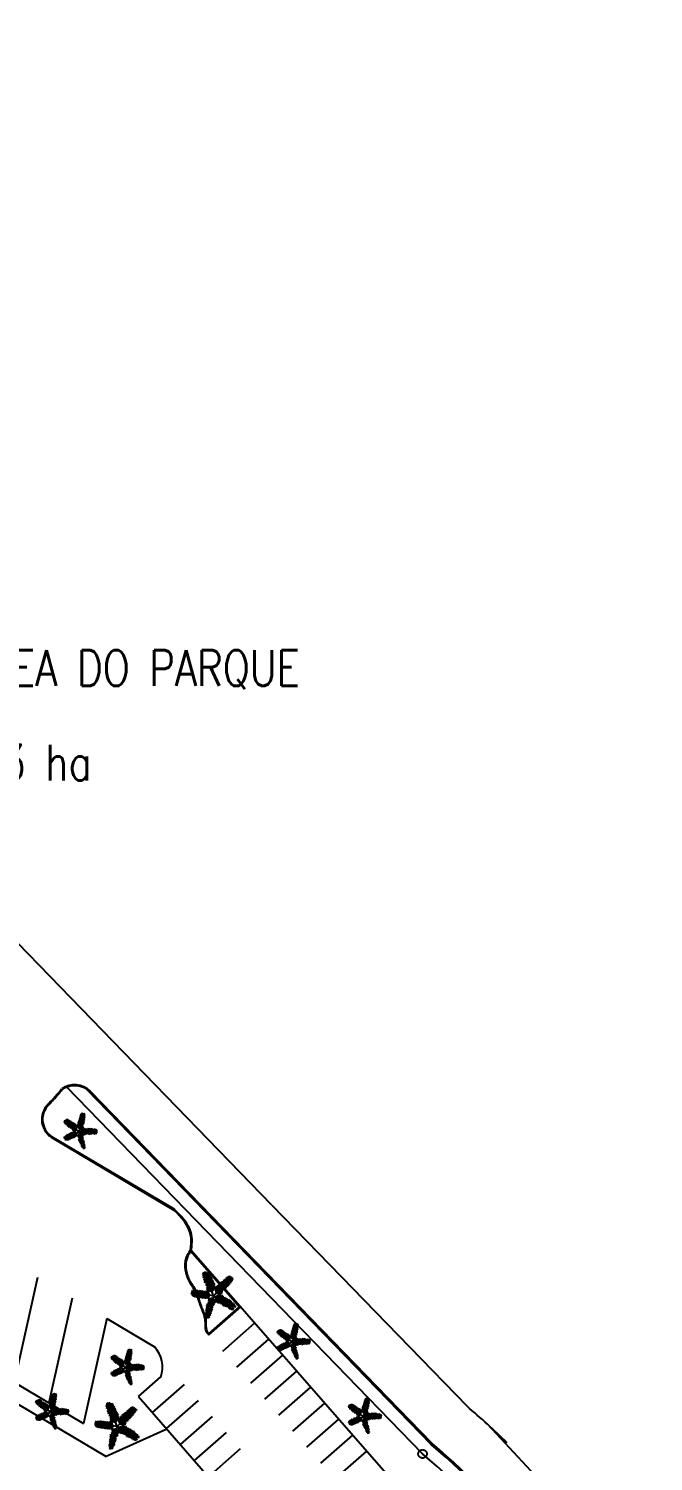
# Model space of a CAD drawing. Header units: millimetres. Extents: x 185 to 501, y 106 to 528.
# Drawn here: x 311.6 to 385.1, y 359.8 to 528.2 of the extents above; entities that cross this region are included whole.
import ezdxf

# ---------------------------------------------------------------- set-up
doc = ezdxf.new("R2010")
doc.units = ezdxf.units.MM
doc.linetypes.add('PHANTOM2', pattern=[31.75, 15.875, -3.175, 3.175, -3.175, 3.175, -3.175])
for name, color, linetype in [('aceras', 7, 'Continuous'), ('arboles', 84, 'Continuous'), ('linprop', 7, 'PHANTOM2')]:
    doc.layers.add(name, color=color, linetype=linetype)
doc.layers.add('Paredes', color=141, linetype='Continuous', lineweight=9)
doc.styles.add('ATTR', font='romans.shx', dxfattribs={"width": 0.8, "height": 0.7})

msp = doc.modelspace()

# ---------------------------------------------------------------- linework, layer by layer
for p, q in [((340.24, 389.94), (349.74, 380.14)), ((365.58, 364.18), (375.47, 353.55))]:
    msp.add_line(p, q)
for points in [[(340.24, 389.94), (234.51, 498.94), (233.59, 500.79, 0.035395), (226.36, 528.23)], [(340.24, 389.94), (234.51, 498.94), (233.59, 500.79, 0.035395), (226.36, 528.23)], [(367.9, 361.99, 0.01801), (363.18, 366.29), (349.74, 380.14)], [(367.9, 361.99, 0.01801), (363.18, 366.29), (349.74, 380.14)]]:
    msp.add_lwpolyline(points, format="xyb")
at = {"layer": 'aceras'}
for p, q in [((314.28, 397.92), (328.73, 389.36)), ((314.33, 398.01), (328.78, 389.44)), ((330.7, 384.54), (336.45, 377.97)), ((330.75, 384.63), (377.74, 330.92)), ((312.7, 381.42), (309.95, 369.1)), ((316.77, 379.01), (314.02, 366.69)), ((332.83, 374.67), (336.59, 377.96)), ((332.84, 374.81), (336.45, 377.97)), ((294.02, 376.22), (320.76, 360.37)), ((320.85, 376.59), (318.09, 364.27)), ((320.85, 376.59), (326.42, 373.29)), ((334.47, 372.78), (338.24, 376.08)), ((301.81, 373.93), (318.09, 364.27)), ((336.12, 370.9), (339.88, 374.19)), ((337.77, 369.02), (341.53, 372.31)), ((324.55, 367.42), (327.19, 369.73)), ((339.41, 367.14), (343.18, 370.43)), ((324.55, 367.42), (365.7, 320.38)), ((326.2, 365.54), (329.96, 368.83)), ((341.06, 365.26), (344.82, 368.55)), ((327.84, 363.66), (331.61, 366.95)), ((342.71, 363.38), (346.47, 366.67)), ((329.49, 361.78), (333.25, 365.07)), ((344.35, 361.49), (348.11, 364.79)), ((327.89, 363.6), (320.76, 360.37)), ((331.13, 359.9), (334.9, 363.19)), ((346, 359.61), (349.76, 362.9)), ((332.78, 358.01), (336.54, 361.31)), ((347.64, 357.73), (351.41, 361.02))]:
    msp.add_line(p, q, dxfattribs=at)
for points in [[(384.5, 321.03), (379.27, 332.86, 0.109535), (357.95, 360.69), (316.14, 403.8)], [(384.5, 321.03), (379.27, 332.86, 0.109535), (357.95, 360.69), (316.14, 403.8)], [(380.63, 333.48, 0.109344), (358.98, 361.79), (318.5, 403.52)], [(380.63, 333.48), (380.63, 333.48, 0.109344), (358.98, 361.79), (318.5, 403.52)], [(385.09, 323.77), (380.77, 333.54, 0.109325), (359.08, 361.9), (318.91, 403.31)], [(385.09, 323.77), (380.77, 333.54, 0.109325), (359.08, 361.9), (318.91, 403.31)]]:
    msp.add_lwpolyline(points, format="xyb", dxfattribs=at)
for centre, radius, start, end in [((317.05, 401.4), 2.67, 45.862, 124.7998), ((317.05, 401.4), 2.57, 55.5861, 124.7998), ((315.69, 400), 2.51, 134.3588, 242.9759), ((315.69, 400), 2.41, 134.3588, 242.9759), ((323.86, 370.87), 3.52, 341.0027, 43.3602)]:
    msp.add_arc(centre, radius, start, end, dxfattribs=at)
for points in [[(313.94, 401.79), (314.49, 402.4), (315.02, 403), (315.52, 403.59)], [(330.77, 384.66), (330.76, 384.65), (330.76, 384.64), (330.75, 384.63)]]:
    msp.add_open_spline(points, degree=3, dxfattribs=at)
for points, knots in [([(314.01, 401.73), (314.39, 402.13), (314.75, 402.54), (315.27, 403.14), (315.44, 403.33), (315.6, 403.53)], [26.933576, 26.933576, 26.933576, 26.933576, 28.333718, 28.333718, 29.014891, 29.014891, 29.014891, 29.014891]), ([(330.78, 384.7), (330.8, 384.91), (330.82, 385.11), (330.86, 385.72), (330.86, 386.13), (330.63, 387.24), (330.21, 387.87), (329.42, 388.79), (329.11, 389.11), (328.8, 389.43)], [0, 0, 0, 0, 0.595721, 0.595721, 1.787163, 1.787163, 4.015064, 4.015064, 5.247622, 5.247622, 5.247622, 5.247622]), ([(330.7, 384.54), (330.63, 384.43), (330.56, 384.32), (330.32, 383.9), (330.18, 383.6), (330.08, 382.96), (330.11, 382.61), (330.21, 382.06), (330.26, 381.85), (330.39, 381.45), (330.47, 381.26), (330.67, 380.9), (330.78, 380.72), (331.05, 380.29), (331.2, 380.03), (331.43, 379.54), (331.52, 379.31), (331.67, 378.85), (331.74, 378.62), (331.88, 378.19), (331.96, 378), (332.12, 377.61), (332.2, 377.41), (332.34, 377.03), (332.39, 376.86), (332.46, 376.52), (332.48, 376.37), (332.49, 376.06), (332.48, 375.9), (332.49, 375.6), (332.5, 375.45), (332.57, 375.22), (332.61, 375.13), (332.72, 374.96), (332.78, 374.89), (332.84, 374.81)], [0.131, 0.131, 0.131, 0.131, 0.520821, 0.520821, 1.562463, 1.562463, 2.604104, 2.604104, 3.246453, 3.246453, 3.888802, 3.888802, 4.531152, 4.531152, 5.397254, 5.397254, 6.123964, 6.123964, 6.850674, 6.850674, 7.480103, 7.480103, 8.109531, 8.109531, 8.658238, 8.658238, 9.097947, 9.097947, 9.537657, 9.537657, 10.006586, 10.006586, 10.360238, 10.360238, 10.654904, 10.654904, 10.654904, 10.654904])]:
    msp.add_open_spline(points, degree=3, knots=knots, dxfattribs=at)
for points in [[(330.68, 384.71), (330.68, 386.48), (328.73, 389.36)], [(330.68, 384.71), (330.04, 383.35), (330.13, 382), (330.36, 381.28), (330.94, 380.27), (331.37, 379.41), (331.83, 378.06), (332.37, 376.37), (332.49, 375.16), (332.83, 374.67)]]:
    msp.add_spline(points, degree=3, dxfattribs=at)
at = {"layer": 'arboles', "linetype": 'Continuous'}
for p, q in [((316.09, 399.67), (315.76, 399.79)), ((316.11, 399.66), (315.78, 399.66)), ((316.21, 399.59), (315.83, 399.52)), ((316.1, 399.66), (315.92, 399.97)), ((316.35, 399.48), (315.95, 399.41)), ((316.09, 399.67), (316.05, 400)), ((317.6, 398.54), (316.1, 399.67)), ((316.51, 399.39), (316.1, 399.31)), ((316.59, 399.26), (316.18, 399.2)), ((316.19, 399.6), (316.22, 400.06)), ((316.74, 399.19), (316.29, 399.1)), ((316.3, 399.52), (316.32, 400.01)), ((316.39, 399.45), (316.45, 399.94)), ((316.51, 399.36), (316.59, 399.84)), ((316.6, 399.29), (316.72, 399.77)), ((316.72, 399.2), (316.81, 399.69)), ((316.83, 399.12), (316.93, 399.64)), ((316.95, 399.03), (317.05, 399.56)), ((317.05, 398.96), (317.15, 399.53)), ((317.17, 398.86), (317.24, 399.38)), ((317.27, 398.79), (317.32, 399.27)), ((317.67, 398.87), (317.34, 399.2)), ((317.73, 399.14), (317.39, 399.42)), ((317.71, 399.02), (317.4, 399.28)), ((317.76, 399.28), (317.41, 399.54)), ((317.8, 399.43), (317.44, 399.69)), ((317.83, 399.59), (317.49, 399.84)), ((317.86, 399.71), (317.54, 399.95)), ((317.89, 399.84), (317.59, 400.07)), ((317.6, 398.53), (318.02, 400.47)), ((317.92, 400), (317.61, 400.21)), ((317.95, 400.13), (317.66, 400.35)), ((317.98, 400.25), (317.69, 400.49)), ((317.7, 398.99), (318.09, 399.22)), ((317.73, 399.12), (318.06, 399.33)), ((318, 400.37), (317.74, 400.61)), ((317.76, 399.26), (318.12, 399.49)), ((317.79, 399.41), (318.16, 399.62)), ((318.02, 400.46), (317.81, 400.71)), ((317.83, 399.56), (318.19, 399.77)), ((317.86, 399.71), (318.22, 399.91)), ((317.88, 399.83), (318.23, 400.05)), ((317.92, 399.99), (318.26, 400.17)), ((318.03, 400.48), (317.94, 400.78)), ((317.95, 400.14), (318.27, 400.31)), ((317.98, 400.25), (318.28, 400.46)), ((318.01, 400.39), (318.28, 400.58)), ((318.03, 400.48), (318.17, 400.75)), ((318.03, 400.48), (318.28, 400.72)), ((316.11, 397.83), (315.77, 397.93)), ((316.08, 397.82), (315.79, 397.81)), ((316.08, 397.81), (315.84, 397.65)), ((316.2, 397.88), (315.88, 398.05)), ((316.1, 397.83), (315.95, 397.55)), ((316.32, 397.93), (316.03, 398.09)), ((316.13, 397.84), (316.07, 397.53)), ((317.59, 398.53), (316.08, 397.82)), ((316.46, 398), (316.1, 398.21)), ((316.22, 397.89), (316.21, 397.52)), ((316.57, 398.05), (316.26, 398.27)), ((316.33, 397.93), (316.32, 397.57)), ((316.71, 398.12), (316.39, 398.34)), ((316.47, 397.99), (316.47, 397.63)), ((316.89, 399.08), (316.49, 398.97)), ((316.85, 398.18), (316.51, 398.4)), ((316.6, 398.06), (316.6, 397.71)), ((316.97, 398.24), (316.65, 398.46)), ((317.02, 398.97), (316.66, 398.87)), ((316.72, 398.11), (316.72, 397.75)), ((317.07, 398.29), (316.76, 398.53)), ((317.16, 398.87), (316.77, 398.74)), ((316.79, 398.16), (316.86, 397.8)), ((317.3, 398.76), (316.85, 398.63)), ((317.19, 398.35), (316.86, 398.6)), ((316.92, 398.22), (316.96, 397.85)), ((317.27, 398.38), (316.94, 398.65)), ((317.03, 398.27), (317.09, 397.92)), ((317.15, 398.32), (317.17, 398)), ((317.25, 398.37), (317.28, 398.02)), ((317.66, 398.34), (317.33, 398.02)), ((317.69, 398.21), (317.42, 397.91)), ((317.74, 398.05), (317.49, 397.76)), ((317.77, 397.93), (317.49, 397.55)), ((317.81, 397.76), (317.54, 397.42)), ((317.61, 398.53), (318.05, 396.84)), ((317.85, 397.61), (317.61, 397.31)), ((317.62, 398.52), (319.42, 398.57)), ((317.66, 398.33), (318.05, 398.16)), ((317.67, 398.86), (318.12, 399.11)), ((317.88, 397.5), (317.67, 397.19)), ((317.7, 398.17), (318.02, 398.02)), ((317.75, 398.53), (318.06, 398.98)), ((317.75, 398.01), (318.09, 397.87)), ((317.76, 398.53), (318.12, 398.17)), ((317.78, 397.86), (318.04, 397.75)), ((317.82, 398.53), (318.14, 398.95)), ((317.82, 397.72), (318.08, 397.63)), ((317.85, 397.6), (318.16, 397.46)), ((317.91, 398.53), (318.24, 398.19)), ((317.97, 398.54), (318.29, 399)), ((318.11, 398.54), (318.42, 398.94)), ((318.11, 398.54), (318.37, 398.23)), ((318.24, 398.54), (318.54, 398.96)), ((318.28, 398.54), (318.54, 398.27)), ((318.38, 398.54), (318.68, 398.99)), ((318.45, 398.55), (318.72, 398.26)), ((318.51, 398.55), (318.8, 398.99)), ((318.57, 398.55), (318.87, 398.24)), ((318.66, 398.55), (318.95, 399)), ((318.74, 398.55), (319.02, 398.29)), ((318.81, 398.56), (319.09, 399)), ((318.85, 398.56), (319.12, 398.32)), ((318.94, 398.56), (319.23, 398.96)), ((319.03, 398.56), (319.28, 398.31)), ((319.13, 398.56), (319.39, 398.92)), ((319.16, 398.56), (319.42, 398.28)), ((319.24, 398.57), (319.51, 398.93)), ((319.3, 398.57), (319.55, 398.33)), ((319.35, 398.59), (319.56, 398.85)), ((319.42, 398.57), (319.35, 398.59)), ((319.35, 398.52), (319.64, 398.36)), ((319.38, 398.56), (319.68, 398.41)), ((319.4, 398.57), (319.71, 398.84)), ((319.42, 398.59), (319.73, 398.75)), ((319.42, 398.57), (319.57, 398.65)), ((319.42, 398.57), (319.69, 398.49)), ((319.42, 398.57), (319.56, 398.51)), ((317.91, 397.37), (317.72, 397.06)), ((317.96, 397.21), (317.8, 396.91)), ((317.99, 397.06), (317.85, 396.78)), ((317.89, 397.46), (318.2, 397.33)), ((318.03, 396.93), (317.91, 396.71)), ((317.92, 397.33), (318.19, 397.21)), ((317.95, 397.23), (318.25, 397.08)), ((318.05, 396.84), (317.97, 396.62)), ((317.99, 397.08), (318.29, 396.95)), ((318.02, 396.96), (318.24, 396.87)), ((318.04, 396.87), (318.29, 396.73)), ((318.04, 396.81), (318.09, 396.51)), ((318.05, 396.85), (318.27, 396.63)), ((332.54, 381.49), (332.07, 381.68)), ((332.48, 381.65), (332.09, 381.88)), ((332.63, 381.27), (332.12, 381.47)), ((332.47, 381.67), (332.18, 382.05)), ((332.75, 381.04), (332.21, 381.25)), ((332.75, 380.84), (332.22, 381.06)), ((332.86, 380.64), (332.29, 380.86)), ((332.47, 381.65), (332.48, 382.13)), ((332.47, 381.67), (332.65, 382.07)), ((333.39, 379.28), (332.48, 381.66)), ((332.53, 381.51), (332.89, 382.03)), ((332.6, 381.34), (332.98, 381.89)), ((332.65, 381.19), (333.08, 381.72)), ((332.72, 381.01), (333.17, 381.51)), ((332.78, 380.87), (333.26, 381.33)), ((332.85, 380.67), (333.31, 381.18)), ((332.92, 380.51), (333.41, 381.02)), ((332.99, 380.31), (333.49, 380.85)), ((333.05, 380.16), (333.58, 380.74)), ((333.38, 379.27), (335.27, 381.19)), ((334.26, 380.16), (334.03, 380.72)), ((334.41, 380.32), (334.2, 380.85)), ((334.53, 380.44), (334.33, 380.95)), ((334.66, 380.57), (334.48, 381.05)), ((334.81, 380.73), (334.6, 381.19)), ((334.93, 380.85), (334.77, 381.32)), ((334.8, 380.72), (335.32, 380.68)), ((335.06, 380.98), (334.89, 381.45)), ((334.94, 380.86), (335.44, 380.83)), ((335.17, 381.09), (335.04, 381.56)), ((335.05, 380.97), (335.55, 381)), ((335.19, 381.12), (335.65, 381.14)), ((335.25, 381.18), (335.2, 381.62)), ((335.27, 381.2), (335.74, 381.3)), ((335.28, 381.2), (335.4, 381.61)), ((335.29, 381.2), (335.64, 381.41)), ((331.11, 379.53), (330.72, 379.52)), ((331.14, 379.54), (330.77, 379.33)), ((331.11, 379.55), (330.78, 379.74)), ((331.16, 379.54), (330.84, 379.9)), ((331.19, 379.54), (330.9, 379.21)), ((331.29, 379.53), (331.05, 379.95)), ((331.33, 379.52), (331.05, 379.11)), ((333.38, 379.27), (331.12, 379.55)), ((331.49, 379.49), (331.21, 379.08)), ((331.48, 379.5), (331.26, 379.89)), ((331.69, 379.45), (331.42, 379.04)), ((331.68, 379.48), (331.43, 379.98)), ((331.89, 379.45), (331.64, 379.04)), ((331.86, 379.46), (331.65, 379.93)), ((332.06, 379.41), (331.8, 379.01)), ((332.05, 379.43), (331.85, 379.92)), ((332.18, 379.42), (332, 378.96)), ((332.27, 379.41), (332.04, 379.91)), ((332.37, 379.4), (332.16, 378.95)), ((332.45, 379.39), (332.24, 379.87)), ((332.54, 379.38), (332.36, 378.93)), ((332.59, 379.37), (332.41, 379.87)), ((332.96, 380.41), (332.42, 380.57)), ((332.71, 379.36), (332.51, 378.96)), ((333.04, 380.19), (332.55, 380.33)), ((333.12, 379.97), (332.57, 380.1)), ((333.21, 379.75), (332.58, 379.92)), ((332.78, 379.35), (332.58, 379.88)), ((332.87, 379.34), (332.65, 378.91)), ((333.39, 379.25), (332.68, 377)), ((333.31, 379), (332.7, 378.87)), ((332.9, 379.33), (332.71, 379.88)), ((333.13, 379.96), (333.58, 380.5)), ((333.19, 379.8), (333.59, 380.32)), ((333.31, 378.99), (333.63, 378.52)), ((333.4, 379.24), (335.5, 378)), ((333.55, 379.15), (334.23, 379.45)), ((333.56, 379.15), (333.72, 378.48)), ((333.71, 379.6), (333.57, 380.23)), ((333.63, 379.1), (334.31, 379.36)), ((333.86, 379.75), (333.7, 380.27)), ((333.7, 379.59), (334.39, 379.56)), ((333.74, 379.04), (333.88, 378.41)), ((333.97, 379.87), (333.78, 380.44)), ((333.81, 379), (334.51, 379.31)), ((333.82, 379.72), (334.44, 379.71)), ((334.11, 380.01), (333.89, 380.56)), ((333.95, 379.85), (334.49, 379.85)), ((333.97, 378.91), (334.62, 379.14)), ((334.09, 379.99), (334.68, 380)), ((334.12, 378.82), (334.77, 379.08)), ((334.23, 380.14), (334.81, 380.12)), ((334.29, 378.71), (334.95, 379.01)), ((334.38, 380.29), (334.95, 380.27)), ((334.53, 380.44), (335.09, 380.4)), ((334.65, 380.56), (335.21, 380.56)), ((332.77, 377.29), (332.41, 377.08)), ((332.83, 377.48), (332.44, 377.26)), ((332.9, 377.7), (332.45, 377.49)), ((332.96, 377.88), (332.49, 377.67)), ((333, 378.02), (332.51, 377.85)), ((333.07, 378.22), (332.52, 378.03)), ((333.14, 378.45), (332.55, 378.22)), ((333.19, 378.61), (332.7, 378.46)), ((333.26, 378.83), (332.73, 378.68)), ((332.78, 377.32), (333.03, 376.95)), ((332.84, 377.52), (333.08, 377.13)), ((332.88, 377.65), (333.1, 377.32)), ((332.94, 377.83), (333.2, 377.46)), ((333, 378.01), (333.26, 377.63)), ((333.05, 378.18), (333.28, 377.88)), ((333.11, 378.36), (333.32, 378.06)), ((333.17, 378.56), (333.46, 378.16)), ((333.24, 378.78), (333.49, 378.38)), ((333.97, 378.9), (334.05, 378.37)), ((334.17, 378.79), (334.27, 378.29)), ((334.37, 378.67), (334.47, 378.15)), ((334.44, 378.63), (335.09, 378.92)), ((334.51, 378.59), (334.62, 378.02)), ((334.62, 378.52), (335.28, 378.83)), ((334.71, 378.47), (334.84, 377.96)), ((334.79, 378.42), (335.44, 378.73)), ((334.84, 378.39), (334.98, 377.92)), ((334.94, 378.33), (335.56, 378.58)), ((335.05, 378.27), (335.16, 377.8)), ((335.16, 378.2), (335.72, 378.43)), ((335.2, 378.18), (335.3, 377.67)), ((335.29, 378.12), (335.87, 378.35)), ((335.37, 378.08), (335.47, 377.63)), ((335.39, 378), (335.6, 377.6)), ((335.43, 378.08), (335.87, 378.21)), ((335.5, 378), (335.43, 378.08)), ((335.45, 378.02), (335.69, 377.63)), ((335.48, 378.01), (336.02, 378.1)), ((335.5, 378), (335.74, 377.99)), ((335.5, 378), (335.62, 377.83)), ((335.51, 378.02), (335.99, 377.98)), ((335.51, 377.99), (335.76, 377.71)), ((332.68, 377), (332.42, 376.8)), ((332.72, 377.12), (332.43, 376.95)), ((332.65, 376.97), (332.49, 376.59)), ((332.68, 377), (332.78, 376.6)), ((332.69, 377.03), (332.87, 376.7)), ((332.73, 377.16), (332.92, 376.89)), ((342.66, 373.82), (343.08, 375.75)), ((343.01, 375.41), (342.72, 375.64)), ((343.03, 375.54), (342.74, 375.77)), ((343.06, 375.65), (342.79, 375.89)), ((343.08, 375.74), (342.87, 376)), ((343.09, 375.76), (343, 376.06)), ((343.01, 375.42), (343.33, 375.6)), ((343.03, 375.53), (343.33, 375.74)), ((343.06, 375.68), (343.34, 375.87)), ((343.08, 375.76), (343.34, 376)), ((343.09, 375.77), (343.23, 376.04)), ((341.15, 374.96), (340.82, 375.08)), ((341.16, 374.95), (340.83, 374.94)), ((341.26, 374.87), (340.89, 374.81)), ((341.15, 374.95), (340.98, 375.25)), ((341.4, 374.77), (341.01, 374.7)), ((341.15, 374.96), (341.1, 375.28)), ((341.57, 374.68), (341.15, 374.59)), ((342.65, 373.83), (341.16, 374.95)), ((341.65, 374.55), (341.23, 374.48)), ((341.25, 374.88), (341.27, 375.35)), ((341.8, 374.47), (341.35, 374.38)), ((341.36, 374.8), (341.38, 375.3)), ((341.45, 374.73), (341.51, 375.23)), ((341.95, 374.36), (341.55, 374.25)), ((341.56, 374.64), (341.65, 375.13)), ((341.65, 374.58), (341.78, 375.05)), ((342.08, 374.26), (341.72, 374.15)), ((341.78, 374.48), (341.87, 374.98)), ((342.22, 374.15), (341.83, 374.02)), ((341.88, 374.41), (341.99, 374.92)), ((342.36, 374.05), (341.9, 373.91)), ((342, 374.31), (342.1, 374.84)), ((342.33, 373.67), (342, 373.93)), ((342.1, 374.24), (342.21, 374.81)), ((342.23, 374.15), (342.29, 374.66)), ((342.33, 374.07), (342.38, 374.56)), ((342.73, 374.15), (342.4, 374.49)), ((342.79, 374.42), (342.45, 374.7)), ((342.76, 374.3), (342.46, 374.56)), ((342.82, 374.57), (342.47, 374.82)), ((342.85, 374.72), (342.5, 374.98)), ((342.89, 374.87), (342.55, 375.12)), ((342.91, 374.99), (342.59, 375.24)), ((342.94, 375.13), (342.64, 375.35)), ((342.98, 375.28), (342.66, 375.49)), ((342.73, 374.14), (343.17, 374.39)), ((342.76, 374.27), (343.14, 374.5)), ((342.78, 374.4), (343.12, 374.61)), ((342.8, 373.81), (343.12, 374.26)), ((342.82, 374.55), (343.18, 374.78)), ((342.85, 374.69), (343.21, 374.9)), ((342.88, 374.85), (343.24, 375.05)), ((342.88, 373.81), (343.2, 374.24)), ((342.91, 374.99), (343.28, 375.19)), ((342.94, 375.11), (343.29, 375.34)), ((342.98, 375.27), (343.32, 375.45)), ((343.03, 373.82), (343.34, 374.28)), ((343.16, 373.82), (343.48, 374.22)), ((343.29, 373.82), (343.6, 374.24)), ((343.44, 373.83), (343.74, 374.27)), ((343.56, 373.83), (343.86, 374.27)), ((343.72, 373.83), (344.01, 374.28)), ((343.87, 373.84), (344.15, 374.28)), ((344, 373.84), (344.28, 374.24)), ((344.19, 373.85), (344.45, 374.21)), ((344.3, 373.85), (344.57, 374.22)), ((344.4, 373.88), (344.62, 374.13)), ((344.46, 373.85), (344.76, 374.12)), ((344.48, 373.87), (344.79, 374.03)), ((344.48, 373.86), (344.63, 373.94)), ((321.62, 371.93), (321.45, 372.23)), ((321.62, 371.94), (321.57, 372.26)), ((321.72, 371.86), (321.74, 372.33)), ((321.83, 371.78), (321.85, 372.28)), ((321.92, 371.71), (321.98, 372.21)), ((323.38, 371.97), (323.06, 372.22)), ((323.41, 372.11), (323.11, 372.33)), ((323.13, 370.8), (323.55, 372.73)), ((323.45, 372.26), (323.14, 372.47)), ((323.48, 372.39), (323.19, 372.62)), ((323.5, 372.52), (323.21, 372.75)), ((323.53, 372.63), (323.26, 372.87)), ((323.55, 372.72), (323.34, 372.98)), ((323.41, 372.1), (323.76, 372.32)), ((323.45, 372.25), (323.79, 372.43)), ((323.56, 372.75), (323.47, 373.04)), ((323.48, 372.4), (323.8, 372.58)), ((323.5, 372.51), (323.8, 372.72)), ((323.53, 372.66), (323.81, 372.85)), ((323.55, 372.74), (323.81, 372.99)), ((323.56, 372.75), (323.7, 373.02)), ((341.16, 373.12), (340.82, 373.22)), ((341.13, 373.1), (340.85, 373.09)), ((341.14, 373.09), (340.9, 372.93)), ((341.25, 373.16), (340.93, 373.33)), ((341.15, 373.11), (341.01, 372.83)), ((341.38, 373.22), (341.09, 373.37)), ((341.18, 373.12), (341.13, 372.81)), ((342.65, 373.82), (341.14, 373.1)), ((341.51, 373.28), (341.16, 373.5)), ((341.28, 373.17), (341.27, 372.81)), ((341.63, 373.34), (341.32, 373.55)), ((341.39, 373.21), (341.38, 372.85)), ((341.76, 373.4), (341.44, 373.62)), ((341.53, 373.27), (341.52, 372.91)), ((341.91, 373.47), (341.57, 373.69)), ((341.65, 373.35), (341.66, 372.99)), ((342.03, 373.52), (341.71, 373.74)), ((341.78, 373.39), (341.77, 373.04)), ((342.12, 373.57), (341.82, 373.81)), ((341.85, 373.44), (341.91, 373.08)), ((342.25, 373.63), (341.92, 373.88)), ((341.97, 373.5), (342.02, 373.14)), ((342.09, 373.55), (342.15, 373.21)), ((342.2, 373.61), (342.23, 373.28)), ((342.31, 373.66), (342.34, 373.31)), ((342.72, 373.62), (342.38, 373.3)), ((342.75, 373.49), (342.48, 373.19)), ((342.79, 373.33), (342.55, 373.04)), ((342.83, 373.21), (342.55, 372.83)), ((342.87, 373.04), (342.6, 372.71)), ((342.67, 373.81), (343.11, 372.12)), ((342.91, 372.89), (342.67, 372.59)), ((342.68, 373.81), (344.48, 373.86)), ((342.72, 373.62), (343.11, 373.45)), ((342.94, 372.78), (342.73, 372.47)), ((342.76, 373.46), (343.07, 373.31)), ((342.97, 372.65), (342.77, 372.34)), ((342.8, 373.29), (343.14, 373.16)), ((342.81, 373.81), (343.18, 373.46)), ((342.84, 373.15), (343.09, 373.03)), ((343.01, 372.49), (342.86, 372.2)), ((342.88, 373), (343.14, 372.91)), ((342.91, 372.88), (343.22, 372.75)), ((343.05, 372.35), (342.91, 372.07)), ((342.95, 372.75), (343.26, 372.62)), ((342.97, 373.81), (343.3, 373.47)), ((343.08, 372.22), (342.97, 372)), ((342.98, 372.61), (343.24, 372.49)), ((343.01, 372.51), (343.31, 372.36)), ((343.05, 372.36), (343.34, 372.23)), ((343.08, 372.25), (343.3, 372.15)), ((343.17, 373.82), (343.43, 373.52)), ((343.34, 373.82), (343.6, 373.55)), ((343.51, 373.83), (343.78, 373.54)), ((343.63, 373.83), (343.92, 373.52)), ((343.8, 373.84), (344.08, 373.57)), ((343.91, 373.84), (344.18, 373.6)), ((344.09, 373.84), (344.34, 373.6)), ((344.22, 373.85), (344.48, 373.57)), ((344.36, 373.85), (344.6, 373.61)), ((344.48, 373.86), (344.4, 373.88)), ((344.41, 373.81), (344.69, 373.64)), ((344.44, 373.85), (344.74, 373.69)), ((344.48, 373.86), (344.61, 373.79)), ((344.48, 373.85), (344.75, 373.77)), ((321.62, 371.94), (321.29, 372.06)), ((321.63, 371.93), (321.3, 371.92)), ((321.73, 371.85), (321.36, 371.79)), ((321.87, 371.75), (321.48, 371.68)), ((323.12, 370.8), (321.61, 370.08)), ((322.04, 371.66), (321.62, 371.57)), ((323.12, 370.81), (321.63, 371.93)), ((322.12, 371.53), (321.71, 371.46)), ((322.1, 370.32), (321.79, 370.54)), ((322.27, 371.45), (321.82, 371.36)), ((322.23, 370.38), (321.92, 370.6)), ((322.42, 371.34), (322.02, 371.23)), ((322.04, 371.63), (322.12, 372.11)), ((322.38, 370.45), (322.04, 370.67)), ((322.12, 371.56), (322.25, 372.03)), ((322.5, 370.5), (322.18, 370.72)), ((322.55, 371.24), (322.19, 371.13)), ((322.25, 371.46), (322.34, 371.96)), ((322.6, 370.55), (322.29, 370.79)), ((322.69, 371.13), (322.3, 371)), ((322.35, 371.39), (322.46, 371.9)), ((322.83, 371.03), (322.38, 370.89)), ((322.72, 370.61), (322.39, 370.86)), ((322.47, 371.3), (322.57, 371.83)), ((322.8, 370.65), (322.47, 370.92)), ((322.56, 370.53), (322.62, 370.19)), ((322.57, 371.22), (322.68, 371.79)), ((322.67, 370.59), (322.7, 370.27)), ((322.7, 371.13), (322.76, 371.64)), ((322.78, 370.64), (322.81, 370.29)), ((322.8, 371.05), (322.85, 371.54)), ((323.19, 370.6), (322.86, 370.28)), ((323.2, 371.13), (322.87, 371.47)), ((323.26, 371.41), (322.92, 371.68)), ((323.23, 371.28), (322.93, 371.54)), ((323.29, 371.55), (322.94, 371.8)), ((323.32, 371.7), (322.97, 371.96)), ((323.36, 371.85), (323.02, 372.1)), ((323.14, 370.79), (323.58, 369.1)), ((323.15, 370.79), (324.95, 370.84)), ((323.19, 370.6), (323.58, 370.43)), ((323.2, 371.13), (323.64, 371.37)), ((323.23, 371.25), (323.62, 371.49)), ((323.26, 371.38), (323.59, 371.59)), ((323.27, 370.79), (323.59, 371.24)), ((323.29, 371.53), (323.65, 371.76)), ((323.29, 370.79), (323.65, 370.44)), ((323.32, 371.67), (323.68, 371.88)), ((323.35, 371.83), (323.72, 372.03)), ((323.35, 370.79), (323.67, 371.22)), ((323.38, 371.97), (323.75, 372.17)), ((323.44, 370.79), (323.77, 370.46)), ((323.5, 370.8), (323.81, 371.27)), ((323.63, 370.8), (323.95, 371.2)), ((323.64, 370.8), (323.9, 370.5)), ((323.77, 370.8), (324.07, 371.22)), ((323.81, 370.8), (324.07, 370.53)), ((323.91, 370.81), (324.21, 371.25)), ((323.98, 370.81), (324.25, 370.52)), ((324.04, 370.81), (324.33, 371.25)), ((324.1, 370.81), (324.39, 370.5)), ((324.19, 370.82), (324.48, 371.27)), ((324.27, 370.82), (324.55, 370.55)), ((324.34, 370.82), (324.62, 371.27)), ((324.38, 370.82), (324.65, 370.58)), ((324.47, 370.82), (324.75, 371.22)), ((324.56, 370.83), (324.81, 370.58)), ((324.66, 370.83), (324.92, 371.19)), ((324.69, 370.83), (324.95, 370.55)), ((324.77, 370.83), (325.04, 371.2)), ((324.83, 370.83), (325.07, 370.59)), ((324.87, 370.86), (325.09, 371.11)), ((324.95, 370.84), (324.87, 370.86)), ((324.88, 370.79), (325.16, 370.63)), ((324.91, 370.83), (325.21, 370.67)), ((324.93, 370.84), (325.23, 371.1)), ((324.95, 370.85), (325.26, 371.02)), ((324.95, 370.84), (325.1, 370.92)), ((324.95, 370.84), (325.08, 370.77)), ((324.95, 370.83), (325.22, 370.75)), ((343.11, 372.13), (343.02, 371.9)), ((343.1, 372.15), (343.35, 372.01)), ((343.1, 372.1), (343.15, 371.8)), ((343.11, 372.13), (343.33, 371.92)), ((321.64, 370.1), (321.29, 370.2)), ((321.6, 370.08), (321.32, 370.07)), ((321.61, 370.07), (321.37, 369.91)), ((321.72, 370.14), (321.4, 370.31)), ((321.62, 370.09), (321.48, 369.81)), ((321.85, 370.2), (321.56, 370.36)), ((321.65, 370.11), (321.6, 369.79)), ((321.98, 370.26), (321.63, 370.48)), ((321.75, 370.15), (321.74, 369.79)), ((321.86, 370.19), (321.85, 369.83)), ((322, 370.25), (321.99, 369.89)), ((322.12, 370.33), (322.13, 369.97)), ((322.25, 370.37), (322.25, 370.02)), ((322.32, 370.42), (322.38, 370.06)), ((322.44, 370.48), (322.49, 370.12)), ((323.22, 370.48), (322.95, 370.17)), ((323.26, 370.31), (323.02, 370.02)), ((323.3, 370.19), (323.02, 369.81)), ((323.34, 370.02), (323.07, 369.69)), ((323.38, 369.87), (323.14, 369.57)), ((323.41, 369.76), (323.2, 369.45)), ((323.23, 370.44), (323.54, 370.29)), ((323.44, 369.63), (323.24, 369.32)), ((323.27, 370.27), (323.61, 370.14)), ((323.31, 370.13), (323.56, 370.01)), ((323.48, 369.47), (323.33, 369.18)), ((323.35, 369.99), (323.61, 369.89)), ((323.38, 369.86), (323.69, 369.73)), ((323.52, 369.33), (323.38, 369.05)), ((323.42, 369.73), (323.73, 369.6)), ((323.55, 369.2), (323.44, 368.98)), ((323.45, 369.59), (323.71, 369.47)), ((323.48, 369.49), (323.78, 369.35)), ((323.58, 369.11), (323.49, 368.88)), ((323.52, 369.34), (323.81, 369.21)), ((323.55, 369.23), (323.77, 369.13)), ((323.57, 369.13), (323.82, 368.99)), ((323.57, 369.08), (323.62, 368.78)), ((323.58, 369.11), (323.8, 368.9)), ((314.26, 365.59), (314.68, 367.52)), ((314.58, 367.05), (314.27, 367.26)), ((314.61, 367.18), (314.32, 367.41)), ((314.64, 367.31), (314.35, 367.54)), ((314.66, 367.42), (314.4, 367.66)), ((314.68, 367.51), (314.47, 367.77)), ((314.58, 367.04), (314.92, 367.22)), ((314.69, 367.53), (314.6, 367.83)), ((314.61, 367.19), (314.93, 367.37)), ((314.63, 367.3), (314.94, 367.51)), ((314.67, 367.45), (314.94, 367.64)), ((314.68, 367.53), (314.94, 367.77)), ((314.69, 367.54), (314.83, 367.81)), ((351.45, 366.98), (351.25, 367.23)), ((351.46, 367), (351.38, 367.3)), ((351.46, 367), (351.71, 367.24)), ((351.47, 367), (351.6, 367.27)), ((312.75, 366.73), (312.42, 366.85)), ((312.77, 366.72), (312.43, 366.71)), ((312.87, 366.64), (312.49, 366.58)), ((312.76, 366.72), (312.58, 367.02)), ((313, 366.54), (312.61, 366.47)), ((312.75, 366.73), (312.71, 367.05)), ((314.25, 365.59), (312.74, 364.87)), ((314.26, 365.6), (312.76, 366.72)), ((313.17, 366.45), (312.76, 366.36)), ((313.25, 366.32), (312.84, 366.25)), ((312.85, 366.65), (312.88, 367.12)), ((313.4, 366.24), (312.95, 366.15)), ((312.96, 366.57), (312.98, 367.07)), ((313.05, 366.5), (313.11, 367)), ((313.55, 366.13), (313.15, 366.02)), ((313.17, 366.42), (313.25, 366.9)), ((313.26, 366.35), (313.38, 366.82)), ((313.63, 365.29), (313.31, 365.51)), ((313.68, 366.03), (313.32, 365.92)), ((313.38, 366.25), (313.47, 366.75)), ((313.73, 365.34), (313.42, 365.58)), ((313.82, 365.92), (313.43, 365.79)), ((313.49, 366.18), (313.59, 366.69)), ((313.96, 365.82), (313.51, 365.68)), ((313.85, 365.4), (313.52, 365.65)), ((313.93, 365.44), (313.6, 365.7)), ((313.61, 366.08), (313.71, 366.61)), ((313.71, 366.01), (313.81, 366.58)), ((313.83, 365.92), (313.9, 366.43)), ((313.93, 365.84), (313.98, 366.33)), ((314.33, 365.92), (314, 366.26)), ((314.39, 366.19), (314.05, 366.47)), ((314.37, 366.07), (314.06, 366.33)), ((314.42, 366.34), (314.07, 366.59)), ((314.46, 366.49), (314.1, 366.75)), ((314.49, 366.64), (314.15, 366.89)), ((314.52, 366.76), (314.2, 367.01)), ((314.55, 366.9), (314.25, 367.12)), ((314.27, 365.58), (314.71, 363.89)), ((314.28, 365.58), (316.08, 365.63)), ((314.33, 365.91), (314.78, 366.16)), ((314.36, 366.04), (314.75, 366.27)), ((314.39, 366.17), (314.72, 366.38)), ((314.41, 365.58), (314.72, 366.03)), ((314.42, 366.32), (314.78, 366.55)), ((314.42, 365.58), (314.78, 365.23)), ((314.45, 366.46), (314.81, 366.67)), ((314.48, 366.62), (314.85, 366.82)), ((314.48, 365.58), (314.8, 366.01)), ((314.52, 366.76), (314.88, 366.96)), ((314.54, 366.89), (314.89, 367.11)), ((314.57, 365.58), (314.9, 365.24)), ((314.63, 365.59), (314.95, 366.05)), ((314.77, 365.59), (315.08, 365.99)), ((314.77, 365.59), (315.03, 365.29)), ((314.9, 365.59), (315.2, 366.01)), ((314.94, 365.59), (315.2, 365.32)), ((315.04, 365.6), (315.34, 366.04)), ((315.11, 365.6), (315.38, 365.31)), ((315.17, 365.6), (315.46, 366.04)), ((315.23, 365.6), (315.52, 365.29)), ((315.32, 365.6), (315.61, 366.05)), ((315.4, 365.61), (315.68, 365.34)), ((315.47, 365.61), (315.75, 366.05)), ((315.51, 365.61), (315.78, 365.37)), ((315.6, 365.61), (315.88, 366.01)), ((315.69, 365.61), (315.94, 365.37)), ((315.79, 365.62), (316.05, 365.98)), ((315.82, 365.62), (316.08, 365.34)), ((315.9, 365.62), (316.17, 365.99)), ((315.96, 365.62), (316.21, 365.38)), ((316.01, 365.65), (316.22, 365.9)), ((316.08, 365.63), (316.01, 365.65)), ((316.01, 365.58), (316.3, 365.41)), ((316.04, 365.62), (316.34, 365.46)), ((316.06, 365.62), (316.36, 365.89)), ((316.08, 365.64), (316.39, 365.8)), ((316.08, 365.63), (316.23, 365.71)), ((316.08, 365.63), (316.22, 365.56)), ((316.08, 365.62), (316.35, 365.54)), ((321.19, 366.12), (320.72, 366.31)), ((321.13, 366.27), (320.75, 366.51)), ((321.28, 365.9), (320.77, 366.1)), ((321.12, 366.3), (320.83, 366.68)), ((321.41, 365.67), (320.87, 365.87)), ((321.4, 365.47), (320.88, 365.69)), ((321.52, 365.27), (320.94, 365.49)), ((321.12, 366.28), (321.14, 366.76)), ((321.13, 366.3), (321.31, 366.7)), ((322.04, 363.91), (321.13, 366.29)), ((321.18, 366.14), (321.55, 366.66)), ((321.25, 365.97), (321.63, 366.52)), ((321.31, 365.82), (321.73, 366.35)), ((321.38, 365.64), (321.82, 366.13)), ((321.43, 365.5), (321.92, 365.96)), ((321.51, 365.3), (321.96, 365.8)), ((321.57, 365.13), (322.07, 365.65)), ((321.64, 364.94), (322.14, 365.48)), ((322.04, 363.9), (323.92, 365.82)), ((323.06, 364.94), (322.85, 365.48)), ((323.18, 365.06), (322.99, 365.58)), ((323.31, 365.2), (323.13, 365.67)), ((323.46, 365.35), (323.26, 365.82)), ((323.59, 365.48), (323.42, 365.95)), ((323.71, 365.6), (323.55, 366.08)), ((323.6, 365.49), (324.09, 365.46)), ((323.82, 365.72), (323.69, 366.18)), ((323.71, 365.6), (324.21, 365.63)), ((323.85, 365.74), (324.3, 365.77)), ((323.91, 365.81), (323.86, 366.25)), ((323.93, 365.83), (324.4, 365.92)), ((323.94, 365.83), (324.05, 366.23)), ((323.94, 365.83), (324.3, 366.04)), ((349.52, 366.19), (349.19, 366.31)), ((349.54, 366.18), (349.21, 366.18)), ((349.64, 366.11), (349.27, 366.04)), ((349.53, 366.18), (349.35, 366.49)), ((349.78, 366), (349.38, 365.93)), ((349.53, 366.19), (349.48, 366.52)), ((351.03, 365.06), (349.53, 366.19)), ((349.95, 365.91), (349.53, 365.83)), ((350.02, 365.78), (349.61, 365.72)), ((349.62, 366.12), (349.65, 366.58)), ((349.73, 366.04), (349.76, 366.53)), ((350.17, 365.71), (349.73, 365.62)), ((349.83, 365.97), (349.89, 366.46)), ((350.32, 365.59), (349.92, 365.49)), ((349.94, 365.88), (350.02, 366.36)), ((350.03, 365.81), (350.15, 366.29)), ((350.46, 365.49), (350.1, 365.39)), ((350.16, 365.72), (350.24, 366.21)), ((350.26, 365.64), (350.37, 366.16)), ((350.38, 365.55), (350.48, 366.08)), ((350.48, 365.48), (350.58, 366.05)), ((350.6, 365.38), (350.67, 365.9)), ((350.7, 365.31), (350.75, 365.79)), ((351.11, 365.39), (350.78, 365.72)), ((351.17, 365.66), (350.82, 365.94)), ((351.14, 365.54), (350.84, 365.8)), ((351.2, 365.8), (350.85, 366.06)), ((351.23, 365.95), (350.87, 366.21)), ((351.26, 366.11), (350.92, 366.36)), ((351.29, 366.23), (350.97, 366.47)), ((351.32, 366.36), (351.02, 366.59)), ((351.03, 365.05), (351.46, 366.99)), ((351.35, 366.52), (351.04, 366.73)), ((351.38, 366.65), (351.1, 366.87)), ((351.11, 365.38), (351.55, 365.63)), ((351.41, 366.77), (351.12, 367.01)), ((351.13, 365.51), (351.52, 365.74)), ((351.16, 365.64), (351.5, 365.85)), ((351.43, 366.89), (351.17, 367.13)), ((351.18, 365.05), (351.5, 365.5)), ((351.19, 365.78), (351.56, 366.01)), ((351.23, 365.93), (351.59, 366.14)), ((351.26, 366.08), (351.62, 366.29)), ((351.26, 365.05), (351.58, 365.47)), ((351.29, 366.23), (351.66, 366.43)), ((351.32, 366.35), (351.67, 366.57)), ((351.35, 366.51), (351.7, 366.69)), ((351.38, 366.66), (351.71, 366.83)), ((351.41, 366.77), (351.71, 366.98)), ((351.41, 365.06), (351.72, 365.52)), ((351.44, 366.91), (351.72, 367.1)), ((351.67, 365.06), (351.98, 365.48)), ((351.82, 365.06), (352.11, 365.51)), ((351.94, 365.07), (352.24, 365.51)), ((352.1, 365.07), (352.39, 365.52)), ((352.25, 365.07), (352.53, 365.52)), ((352.37, 365.08), (352.66, 365.48)), ((312.77, 364.89), (312.43, 364.99)), ((312.74, 364.87), (312.45, 364.86)), ((312.74, 364.86), (312.5, 364.7)), ((312.86, 364.93), (312.54, 365.1)), ((312.75, 364.88), (312.61, 364.6)), ((312.98, 364.99), (312.69, 365.14)), ((312.78, 364.9), (312.73, 364.58)), ((313.12, 365.05), (312.76, 365.27)), ((312.88, 364.94), (312.87, 364.58)), ((313.23, 365.11), (312.92, 365.32)), ((312.99, 364.98), (312.98, 364.62)), ((313.37, 365.17), (313.05, 365.39)), ((313.13, 365.04), (313.12, 364.68)), ((313.51, 365.24), (313.17, 365.46)), ((313.25, 365.12), (313.26, 364.76)), ((313.38, 365.16), (313.38, 364.81)), ((313.45, 365.21), (313.52, 364.85)), ((313.58, 365.27), (313.62, 364.91)), ((313.69, 365.32), (313.75, 364.98)), ((313.81, 365.38), (313.83, 365.05)), ((313.91, 365.43), (313.94, 365.08)), ((314.32, 365.39), (313.99, 365.07)), ((314.35, 365.27), (314.08, 364.96)), ((314.4, 365.1), (314.15, 364.81)), ((314.43, 364.98), (314.15, 364.6)), ((314.47, 364.81), (314.2, 364.48)), ((314.51, 364.66), (314.27, 364.36)), ((314.32, 365.39), (314.71, 365.22)), ((314.54, 364.55), (314.33, 364.24)), ((314.36, 365.23), (314.68, 365.08)), ((314.57, 364.42), (314.38, 364.11)), ((314.41, 365.06), (314.74, 364.93)), ((314.44, 364.92), (314.69, 364.8)), ((314.62, 364.26), (314.46, 363.97)), ((314.48, 364.77), (314.74, 364.68)), ((314.51, 364.65), (314.82, 364.52)), ((314.65, 364.12), (314.51, 363.84)), ((314.55, 364.52), (314.86, 364.39)), ((314.69, 363.99), (314.57, 363.77)), ((314.58, 364.38), (314.85, 364.26)), ((314.61, 364.28), (314.91, 364.13)), ((314.71, 363.9), (314.63, 363.67)), ((314.65, 364.13), (314.94, 364)), ((314.68, 364.02), (314.9, 363.92)), ((314.7, 363.92), (314.95, 363.78)), ((314.7, 363.87), (314.75, 363.57)), ((314.71, 363.9), (314.93, 363.69)), ((319.77, 364.16), (319.38, 364.15)), ((319.8, 364.17), (319.43, 363.96)), ((319.77, 364.18), (319.44, 364.37)), ((319.81, 364.17), (319.5, 364.53)), ((319.84, 364.17), (319.55, 363.84)), ((319.95, 364.15), (319.7, 364.58)), ((319.99, 364.15), (319.71, 363.74)), ((322.03, 363.9), (319.77, 364.17)), ((320.14, 364.12), (319.87, 363.71)), ((320.13, 364.13), (319.91, 364.52)), ((320.33, 364.11), (320.08, 364.61)), ((320.35, 364.08), (320.08, 363.67)), ((320.54, 364.08), (320.29, 363.67)), ((320.51, 364.09), (320.31, 364.56)), ((320.72, 364.04), (320.46, 363.64)), ((320.71, 364.06), (320.5, 364.55)), ((320.84, 364.05), (320.65, 363.59)), ((320.92, 364.04), (320.69, 364.53)), ((321.02, 364.02), (320.81, 363.58)), ((321.1, 364.02), (320.89, 364.49)), ((321.19, 364), (321.01, 363.56)), ((321.61, 365.03), (321.07, 365.2)), ((321.25, 364), (321.07, 364.5)), ((321.36, 363.98), (321.16, 363.59)), ((321.69, 364.82), (321.2, 364.96)), ((321.77, 364.6), (321.23, 364.73)), ((321.43, 363.98), (321.23, 364.51)), ((321.86, 364.38), (321.24, 364.55)), ((321.52, 363.96), (321.3, 363.54)), ((322.04, 363.88), (321.33, 361.62)), ((321.55, 363.96), (321.37, 364.51)), ((321.7, 364.78), (322.23, 365.37)), ((321.78, 364.59), (322.23, 365.13)), ((321.84, 364.43), (322.25, 364.95)), ((322.05, 363.87), (324.16, 362.63)), ((322.2, 363.78), (322.89, 364.08)), ((322.37, 364.23), (322.22, 364.85)), ((322.29, 363.73), (322.96, 363.99)), ((322.51, 364.38), (322.35, 364.9)), ((322.36, 364.22), (323.05, 364.19)), ((322.63, 364.5), (322.44, 365.07)), ((322.47, 363.63), (323.16, 363.94)), ((322.48, 364.35), (323.09, 364.34)), ((322.77, 364.64), (322.55, 365.19)), ((322.6, 364.48), (323.14, 364.48)), ((322.91, 364.79), (322.69, 365.35)), ((322.75, 364.62), (323.33, 364.62)), ((322.89, 364.76), (323.46, 364.75)), ((323.04, 364.92), (323.6, 364.89)), ((323.18, 365.06), (323.75, 365.03)), ((323.3, 365.19), (323.86, 365.19)), ((323.45, 365.34), (323.98, 365.3)), ((349.54, 364.35), (349.2, 364.45)), ((349.51, 364.34), (349.23, 364.33)), ((349.52, 364.33), (349.28, 364.17)), ((349.63, 364.4), (349.31, 364.57)), ((349.53, 364.35), (349.38, 364.07)), ((349.76, 364.45), (349.46, 364.61)), ((351.03, 365.05), (349.51, 364.34)), ((349.56, 364.36), (349.51, 364.05)), ((349.89, 364.52), (349.53, 364.73)), ((349.66, 364.41), (349.64, 364.04)), ((350.01, 364.57), (349.7, 364.79)), ((349.76, 364.45), (349.75, 364.09)), ((350.14, 364.64), (349.82, 364.86)), ((349.91, 364.51), (349.9, 364.15)), ((350.28, 364.7), (349.95, 364.92)), ((350.03, 364.58), (350.03, 364.23)), ((350.4, 364.76), (350.09, 364.98)), ((350.16, 364.63), (350.15, 364.27)), ((350.5, 364.81), (350.19, 365.05)), ((350.59, 365.39), (350.2, 365.26)), ((350.23, 364.68), (350.29, 364.32)), ((350.74, 365.28), (350.28, 365.15)), ((350.63, 364.86), (350.29, 365.12)), ((350.35, 364.74), (350.4, 364.37)), ((350.71, 364.9), (350.38, 365.17)), ((350.47, 364.79), (350.53, 364.44)), ((350.58, 364.84), (350.61, 364.52)), ((350.69, 364.89), (350.72, 364.54)), ((351.09, 364.86), (350.76, 364.54)), ((351.13, 364.73), (350.86, 364.43)), ((351.17, 364.57), (350.93, 364.28)), ((351.2, 364.44), (350.93, 364.07)), ((351.25, 364.28), (350.98, 363.94)), ((351.05, 365.04), (352.85, 365.09)), ((351.05, 365.05), (351.49, 363.36)), ((351.29, 364.13), (351.05, 363.83)), ((351.1, 364.85), (351.48, 364.68)), ((351.31, 364.02), (351.1, 363.71)), ((351.14, 364.69), (351.45, 364.54)), ((351.35, 363.89), (351.15, 363.58)), ((351.18, 364.53), (351.52, 364.39)), ((351.19, 365.05), (351.56, 364.69)), ((351.22, 364.38), (351.47, 364.27)), ((351.26, 364.24), (351.52, 364.15)), ((351.29, 364.12), (351.6, 363.98)), ((351.32, 363.98), (351.63, 363.85)), ((351.35, 365.05), (351.68, 364.71)), ((351.36, 363.85), (351.62, 363.73)), ((351.54, 365.06), (351.85, 365.46)), ((351.54, 365.06), (351.8, 364.75)), ((351.72, 365.06), (351.97, 364.79)), ((351.89, 365.07), (352.15, 364.78)), ((352, 365.07), (352.3, 364.76)), ((352.18, 365.07), (352.45, 364.81)), ((352.29, 365.08), (352.56, 364.84)), ((352.47, 365.08), (352.71, 364.83)), ((352.56, 365.08), (352.82, 365.44)), ((352.59, 365.08), (352.86, 364.8)), ((352.67, 365.09), (352.95, 365.45)), ((352.74, 365.09), (352.98, 364.85)), ((352.78, 365.11), (353, 365.37)), ((352.85, 365.09), (352.78, 365.11)), ((352.78, 365.04), (353.07, 364.88)), ((352.82, 365.08), (353.11, 364.93)), ((352.84, 365.09), (353.14, 365.36)), ((352.85, 365.11), (353.16, 365.27)), ((352.85, 365.09), (353, 365.17)), ((352.85, 365.09), (352.99, 365.03)), ((352.86, 365.09), (353.13, 365.01)), ((321.56, 362.33), (321.1, 362.11)), ((321.49, 362.11), (321.1, 361.89)), ((321.61, 362.51), (321.14, 362.3)), ((321.72, 362.85), (321.17, 362.66)), ((321.66, 362.65), (321.17, 362.48)), ((321.79, 363.08), (321.2, 362.84)), ((321.97, 363.63), (321.35, 363.5)), ((321.84, 363.24), (321.35, 363.09)), ((321.91, 363.46), (321.38, 363.31)), ((321.5, 362.14), (321.74, 361.76)), ((321.54, 362.28), (321.75, 361.95)), ((321.6, 362.46), (321.86, 362.09)), ((321.65, 362.64), (321.91, 362.26)), ((321.7, 362.8), (321.94, 362.51)), ((321.76, 362.99), (321.97, 362.68)), ((321.83, 363.19), (322.12, 362.79)), ((321.9, 363.41), (322.15, 363.01)), ((321.96, 363.62), (322.29, 363.15)), ((322.21, 363.78), (322.38, 363.11)), ((322.4, 363.67), (322.53, 363.04)), ((322.62, 363.54), (323.27, 363.77)), ((322.62, 363.53), (322.7, 363)), ((322.77, 363.44), (323.42, 363.7)), ((322.83, 363.41), (322.93, 362.92)), ((322.95, 363.34), (323.6, 363.64)), ((323.03, 363.3), (323.13, 362.78)), ((323.09, 363.26), (323.75, 363.55)), ((323.16, 363.22), (323.28, 362.64)), ((323.27, 363.15), (323.93, 363.46)), ((323.36, 363.1), (323.49, 362.59)), ((323.45, 363.05), (324.09, 363.36)), ((323.5, 363.02), (323.64, 362.55)), ((323.59, 362.96), (324.21, 363.21)), ((323.7, 362.9), (323.81, 362.43)), ((323.82, 362.83), (324.38, 363.05)), ((323.85, 362.81), (323.95, 362.3)), ((323.95, 362.75), (324.52, 362.98)), ((324.02, 362.71), (324.13, 362.26)), ((324.04, 362.62), (324.26, 362.23)), ((324.09, 362.7), (324.52, 362.84)), ((324.16, 362.63), (324.09, 362.7)), ((324.11, 362.64), (324.34, 362.26)), ((324.14, 362.64), (324.68, 362.73)), ((324.16, 362.63), (324.39, 362.62)), ((324.16, 362.63), (324.27, 362.46)), ((324.16, 362.62), (324.41, 362.33)), ((324.17, 362.65), (324.64, 362.61)), ((351.39, 363.73), (351.24, 363.43)), ((351.43, 363.58), (351.29, 363.3)), ((351.46, 363.45), (351.35, 363.23)), ((351.38, 363.75), (351.69, 363.6)), ((351.48, 363.36), (351.4, 363.14)), ((351.42, 363.6), (351.72, 363.47)), ((351.45, 363.48), (351.68, 363.39)), ((351.47, 363.33), (351.52, 363.03)), ((351.48, 363.39), (351.72, 363.25)), ((351.48, 363.37), (351.7, 363.15)), ((321.43, 361.92), (321.06, 361.71)), ((321.37, 361.75), (321.08, 361.58)), ((321.33, 361.63), (321.08, 361.43)), ((321.3, 361.6), (321.14, 361.22)), ((321.34, 361.66), (321.53, 361.32)), ((321.34, 361.63), (321.44, 361.23)), ((321.38, 361.79), (321.57, 361.52)), ((321.43, 361.94), (321.68, 361.58))]:
    msp.add_line(p, q, dxfattribs=at)
at = {"layer": 'linprop'}
msp.add_circle((357.95, 360.69), 0.5, dxfattribs=at)
msp.add_circle((357.95, 360.69), 0.5, dxfattribs=at)
at = {"layer": 'Paredes'}
msp.add_line((324.55, 367.42), (327.19, 369.73), dxfattribs=at)

# ---------------------------------------------------------------- texts
at = {"color": 2, "style": 'ATTR', "width": 0.8}
for s, p in [('ÁREA DO PARQUE', (304.08, 450.97)), ('4,3 ha', (304.08, 439.86))]:
    msp.add_text(s, height=4.2, dxfattribs=at).set_placement(p)

doc.saveas('drawing.dxf')
